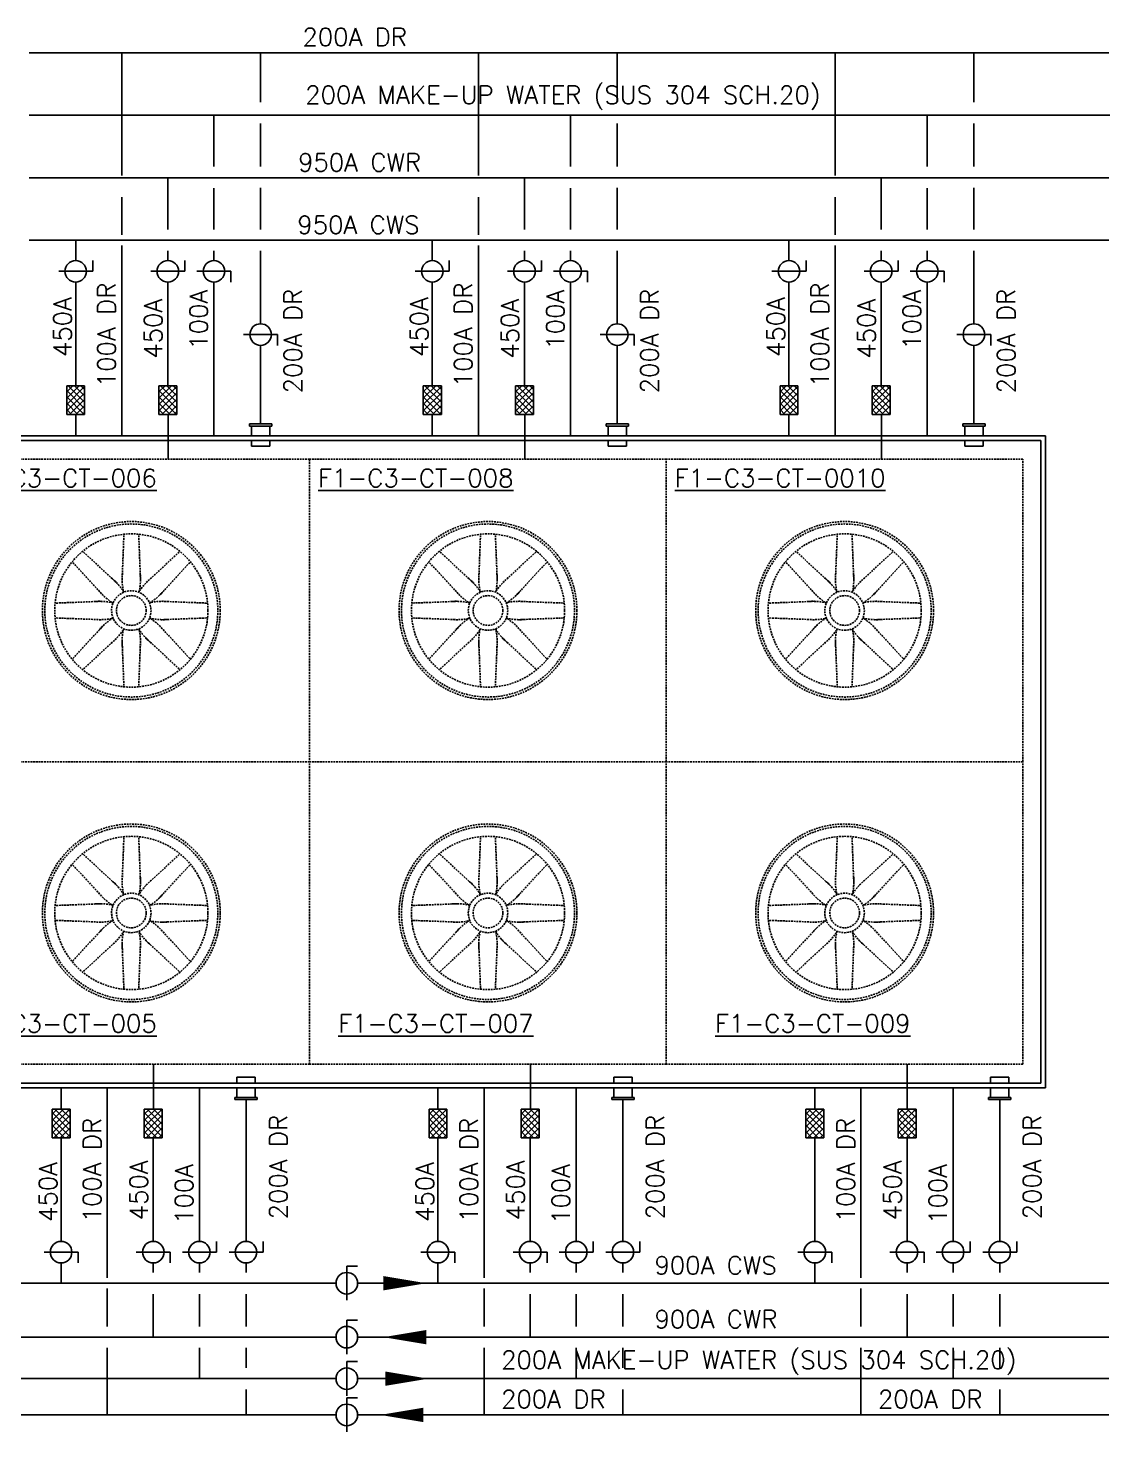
# Model space of a CAD drawing. Header units: millimetres. Extents: x 29 to 762, y -5372 to -4731.
# Drawn here: x 366.5 to 517, y -5179.3 to -4983.8 of the extents above; entities that cross this region are included whole.
import ezdxf
from ezdxf.enums import TextEntityAlignment as Align

# ---------------------------------------------------------------- set-up
doc = ezdxf.new("R2010")
doc.units = ezdxf.units.MM
doc.linetypes.add('HIDDEN', pattern=[0.375, 0.25, -0.125])
for name, color, linetype in [('M-CWTR-EQPM', 22, 'Continuous'), ('M-CWTR-PIPE-R', 3, 'Continuous'), ('M-CWTR-PIPE-S', 4, 'Continuous'), ('M-CWTR-TEXT', 7, 'Continuous'), ('M-CWTR-TEXT-eq', 4, 'Continuous'), ('M-CWTR-VAVE', 2, 'Continuous'), ('M-DRAIN-PIPE', 170, 'Continuous'), ('M-HVAC-EQPM', 22, 'Continuous'), ('M-HVAC-VALVE-FUTURE', 8, 'Continuous'), ('M-RCW-PIPE', 40, 'Continuous'), ('M-SUMP', 1, 'Continuous')]:
    doc.layers.add(name, color=color, linetype=linetype)
doc.styles.add('AA-TXT', font='simplex.shx', dxfattribs={"width": 0.8, "bigfont": 'chineset.shx'})

msp = doc.modelspace()

# ---------------------------------------------------------------- hatches: boundary and pattern name
at = {"layer": 'M-CWTR-VAVE'}
h = msp.add_hatch(dxfattribs=at)
h.set_pattern_fill('ANSI37', color=256, scale=5, angle=90, style=0)
h.set_pattern_definition([(45, (18.3879, -5250.9459), (0.4419417, -0.4419417), []), (315, (18.3879, -5250.9459), (-0.4419417, -0.4419417), [])])
h.paths.add_polyline_path([(374.34, -5033.63), (374.34, -5037.63), (371.84, -5037.63), (371.84, -5033.63)])
h = msp.add_hatch(dxfattribs=at)
h.set_pattern_fill('ANSI37', color=256, scale=5, angle=90, style=0)
h.set_pattern_definition([(45, (31.23076, -5250.9459), (0.4419417, -0.4419417), []), (315, (31.23076, -5250.9459), (-0.4419417, -0.4419417), [])])
h.paths.add_polyline_path([(387.19, -5033.63), (387.19, -5037.63), (384.68, -5037.63), (384.68, -5033.63)])
h = msp.add_hatch(dxfattribs=at)
h.set_pattern_fill('ANSI37', color=256, scale=5, angle=90, style=0)
h.set_pattern_definition([(45, (68.07217, -5250.9459), (0.4419417, -0.4419417), []), (315, (68.07217, -5250.9459), (-0.4419417, -0.4419417), [])])
h.paths.add_polyline_path([(424.03, -5033.63), (424.03, -5037.63), (421.52, -5037.63), (421.52, -5033.63)])
h = msp.add_hatch(dxfattribs=at)
h.set_pattern_fill('ANSI37', color=256, scale=5, angle=90, style=0)
h.set_pattern_definition([(45, (80.915, -5250.9459), (0.4419417, -0.4419417), []), (315, (80.915, -5250.9459), (-0.4419417, -0.4419417), [])])
h.paths.add_polyline_path([(436.87, -5033.63), (436.87, -5037.63), (434.36, -5037.63), (434.36, -5033.63)])
h = msp.add_hatch(dxfattribs=at)
h.set_pattern_fill('ANSI37', color=256, scale=5, angle=90, style=0)
h.set_pattern_definition([(45, (68.8584, -5390.41096), (0.4419417, -0.4419417), []), (315, (68.8584, -5390.41096), (-0.4419417, -0.4419417), [])])
h.paths.add_polyline_path([(424.81, -5138.37), (424.81, -5134.37), (422.31, -5134.37), (422.31, -5138.37)])
h = msp.add_hatch(dxfattribs=at)
h.set_pattern_fill('ANSI37', color=256, scale=5, angle=90, style=0)
h.set_pattern_definition([(45, (81.7013, -5390.41096), (0.4419417, -0.4419417), []), (315, (81.7013, -5390.41096), (-0.4419417, -0.4419417), [])])
h.paths.add_polyline_path([(437.66, -5138.37), (437.66, -5134.37), (435.15, -5134.37), (435.15, -5138.37)])
h = msp.add_hatch(dxfattribs=at)
h.set_pattern_fill('ANSI37', color=256, scale=5, angle=90, style=0)
h.set_pattern_definition([(45, (121.3584, -5390.41096), (0.4419417, -0.4419417), []), (315, (121.3584, -5390.41096), (-0.4419417, -0.4419417), [])])
h.paths.add_polyline_path([(477.31, -5138.37), (477.31, -5134.37), (474.81, -5134.37), (474.81, -5138.37)])
h = msp.add_hatch(dxfattribs=at)
h.set_pattern_fill('ANSI37', color=256, scale=5, angle=90, style=0)
h.set_pattern_definition([(45, (134.2013, -5390.41096), (0.4419417, -0.4419417), []), (315, (134.2013, -5390.41096), (-0.4419417, -0.4419417), [])])
h.paths.add_polyline_path([(490.16, -5138.37), (490.16, -5134.37), (487.65, -5134.37), (487.65, -5138.37)])
at = {"layer": 'M-HVAC-VALVE-FUTURE'}
h = msp.add_hatch(dxfattribs=at)
h.set_pattern_fill('ANSI37', color=256, scale=5, angle=90, style=0)
h.set_pattern_definition([(45, (117.7564, -5250.9459), (0.4419417, -0.4419417), []), (315, (117.7564, -5250.9459), (-0.4419417, -0.4419417), [])])
h.paths.add_polyline_path([(473.71, -5033.63), (473.71, -5037.63), (471.21, -5037.63), (471.21, -5033.63)])
h = msp.add_hatch(dxfattribs=at)
h.set_pattern_fill('ANSI37', color=256, scale=5, angle=90, style=0)
h.set_pattern_definition([(45, (130.5993, -5250.9459), (0.4419417, -0.4419417), []), (315, (130.5993, -5250.9459), (-0.4419417, -0.4419417), [])])
h.paths.add_polyline_path([(486.55, -5033.63), (486.55, -5037.63), (484.05, -5037.63), (484.05, -5033.63)])
h = msp.add_hatch(dxfattribs=at)
h.set_pattern_fill('ANSI37', color=256, scale=5, angle=90, style=0)
h.set_pattern_definition([(45, (16.3584, -5390.41096), (0.4419417, -0.4419417), []), (315, (16.3584, -5390.41096), (-0.4419417, -0.4419417), [])])
h.paths.add_polyline_path([(372.31, -5138.37), (372.31, -5134.37), (369.81, -5134.37), (369.81, -5138.37)])
h = msp.add_hatch(dxfattribs=at)
h.set_pattern_fill('ANSI37', color=256, scale=5, angle=90, style=0)
h.set_pattern_definition([(45, (29.2013, -5390.41096), (0.4419417, -0.4419417), []), (315, (29.2013, -5390.41096), (-0.4419417, -0.4419417), [])])
h.paths.add_polyline_path([(385.16, -5138.37), (385.16, -5134.37), (382.65, -5134.37), (382.65, -5138.37)])

# ---------------------------------------------------------------- linework, layer by layer
at = {"layer": 'M-CWTR-EQPM'}
for p, q in [((397.29, -5038.96), (400.41, -5038.96)), ((397.29, -5039.25), (397.29, -5038.96)), ((397.29, -5039.25), (400.41, -5039.25)), ((397.58, -5040.59), (397.58, -5039.25)), ((400.12, -5039.25), (400.12, -5040.59)), ((400.41, -5038.96), (400.41, -5039.25)), ((446.98, -5038.96), (450.09, -5038.96)), ((446.98, -5039.25), (446.98, -5038.96)), ((446.98, -5039.25), (450.09, -5039.25)), ((447.27, -5040.59), (447.27, -5039.25)), ((449.8, -5039.25), (449.8, -5040.59)), ((450.09, -5038.96), (450.09, -5039.25)), ((496.66, -5038.96), (499.78, -5038.96)), ((496.66, -5039.25), (496.66, -5038.96)), ((496.66, -5039.25), (499.78, -5039.25)), ((496.95, -5040.59), (496.95, -5039.25)), ((499.49, -5039.25), (499.49, -5040.59)), ((499.78, -5038.96), (499.78, -5039.25)), ((397.58, -5041.24), (397.58, -5042.07)), ((397.58, -5042.07), (400.12, -5042.07)), ((400.12, -5042.07), (400.12, -5041.24)), ((447.27, -5041.24), (447.27, -5042.07)), ((447.27, -5042.07), (449.8, -5042.07)), ((449.8, -5042.07), (449.8, -5041.24)), ((496.95, -5041.24), (496.95, -5042.07)), ((496.95, -5042.07), (499.49, -5042.07)), ((499.49, -5042.07), (499.49, -5041.24)), ((448.05, -5129.93), (450.59, -5129.93)), ((448.05, -5129.93), (448.05, -5130.76)), ((450.59, -5129.93), (450.59, -5130.76)), ((500.55, -5129.93), (503.09, -5129.93)), ((500.55, -5129.93), (500.55, -5130.76)), ((503.09, -5129.93), (503.09, -5130.76)), ((448.05, -5132.75), (448.05, -5131.41)), ((450.59, -5132.75), (450.59, -5131.41)), ((500.55, -5132.75), (500.55, -5131.41)), ((503.09, -5132.75), (503.09, -5131.41)), ((447.76, -5132.75), (450.88, -5132.75)), ((447.76, -5133.04), (447.76, -5132.75)), ((447.76, -5133.04), (450.88, -5133.04)), ((450.88, -5133.04), (450.88, -5132.75)), ((500.26, -5132.75), (503.38, -5132.75)), ((500.26, -5133.04), (500.26, -5132.75)), ((500.26, -5133.04), (503.38, -5133.04)), ((503.38, -5133.04), (503.38, -5132.75))]:
    msp.add_line(p, q, dxfattribs=at)
at = {"layer": 'M-CWTR-PIPE-R'}
for p, q in [((517.03, -5004.67), (366.59, -5004.67)), ((385.93, -5011.87), (385.93, -5004.67)), ((435.62, -5011.87), (435.62, -5004.67)), ((485.3, -5011.87), (485.3, -5004.67)), ((385.93, -5016.2), (385.93, -5014.87)), ((435.62, -5016.2), (435.62, -5014.87)), ((485.3, -5016.2), (485.3, -5014.87)), ((385.93, -5033.63), (385.93, -5019.2)), ((435.62, -5033.63), (435.62, -5019.2)), ((385.97, -5043.88), (385.97, -5037.63)), ((435.65, -5043.88), (435.65, -5037.63)), ((436.44, -5128.12), (436.44, -5134.37)), ((488.94, -5128.12), (488.94, -5134.37)), ((436.4, -5138.37), (436.4, -5152.8)), ((488.9, -5138.37), (488.9, -5152.8)), ((436.4, -5155.8), (436.4, -5157.13)), ((488.9, -5155.8), (488.9, -5157.13)), ((436.4, -5160.13), (436.4, -5166.14)), ((488.9, -5160.13), (488.9, -5166.14)), ((517.03, -5166.14), (412.36, -5166.14))]:
    msp.add_line(p, q, dxfattribs=at)
msp.add_lwpolyline([(415.94, -5166.14, 0, 2, 0), (421.94, -5166.14, 0, 0, 0)], format="xyseb", dxfattribs=at)
at = {"layer": 'M-CWTR-PIPE-S'}
for p, q in [((517.03, -5013.37), (366.59, -5013.37)), ((373.09, -5016.2), (373.09, -5013.37)), ((422.77, -5016.2), (422.77, -5013.37)), ((472.46, -5016.2), (472.46, -5013.37)), ((373.09, -5033.63), (373.09, -5019.2)), ((422.77, -5033.63), (422.77, -5019.2)), ((373.09, -5040.59), (373.09, -5037.63)), ((422.77, -5040.59), (422.77, -5037.63)), ((423.56, -5131.41), (423.56, -5134.37)), ((476.06, -5131.41), (476.06, -5134.37)), ((423.56, -5138.37), (423.56, -5152.8)), ((476.06, -5138.37), (476.06, -5152.8)), ((423.56, -5155.8), (423.56, -5158.63)), ((476.06, -5155.8), (476.06, -5158.63)), ((517.03, -5158.63), (412.36, -5158.63))]:
    msp.add_line(p, q, dxfattribs=at)
msp.add_lwpolyline([(421.94, -5158.63, 0, 2, 0), (415.94, -5158.63, 0, 0, 0)], format="xyseb", dxfattribs=at)
at = {"layer": 'M-CWTR-VAVE'}
for p, q in [((375.46, -5017.7), (375.46, -5016.19)), ((388.3, -5017.7), (388.3, -5016.19)), ((425.14, -5017.7), (425.14, -5016.19)), ((437.99, -5017.7), (437.99, -5016.19)), ((474.83, -5017.7), (474.83, -5016.19)), ((487.67, -5017.7), (487.67, -5016.19)), ((370.72, -5017.7), (375.46, -5017.7)), ((383.56, -5017.7), (388.3, -5017.7)), ((389.98, -5017.7), (394.72, -5017.7)), ((394.72, -5017.7), (394.72, -5019.2)), ((420.4, -5017.7), (425.14, -5017.7)), ((433.25, -5017.7), (437.99, -5017.7)), ((439.67, -5017.7), (444.41, -5017.7)), ((444.41, -5017.7), (444.41, -5019.2)), ((470.09, -5017.7), (474.83, -5017.7)), ((482.93, -5017.7), (487.67, -5017.7)), ((489.35, -5017.7), (494.09, -5017.7)), ((494.09, -5017.7), (494.09, -5019.2)), ((396.48, -5026.51), (401.22, -5026.51)), ((401.22, -5026.51), (401.22, -5028.01)), ((446.16, -5026.51), (450.91, -5026.51)), ((450.91, -5026.51), (450.91, -5028.01)), ((495.85, -5026.51), (500.59, -5026.51)), ((500.59, -5026.51), (500.59, -5028.01)), ((371.84, -5037.63), (371.84, -5033.63)), ((371.84, -5033.63), (374.34, -5033.63)), ((374.34, -5033.63), (374.34, -5037.63)), ((384.68, -5037.63), (384.68, -5033.63)), ((384.68, -5033.63), (387.19, -5033.63)), ((387.19, -5033.63), (387.19, -5037.63)), ((421.52, -5037.63), (421.52, -5033.63)), ((421.52, -5033.63), (424.03, -5033.63)), ((424.03, -5033.63), (424.03, -5037.63)), ((434.36, -5037.63), (434.36, -5033.63)), ((434.36, -5033.63), (436.87, -5033.63)), ((436.87, -5033.63), (436.87, -5037.63)), ((374.34, -5037.63), (371.84, -5037.63)), ((387.19, -5037.63), (384.68, -5037.63)), ((424.03, -5037.63), (421.52, -5037.63)), ((436.87, -5037.63), (434.36, -5037.63)), ((424.81, -5134.37), (422.31, -5134.37)), ((422.31, -5134.37), (422.31, -5138.37)), ((424.81, -5138.37), (424.81, -5134.37)), ((437.66, -5134.37), (435.15, -5134.37)), ((435.15, -5134.37), (435.15, -5138.37)), ((437.66, -5138.37), (437.66, -5134.37)), ((477.31, -5134.37), (474.81, -5134.37)), ((474.81, -5134.37), (474.81, -5138.37)), ((477.31, -5138.37), (477.31, -5134.37)), ((490.16, -5134.37), (487.65, -5134.37)), ((487.65, -5134.37), (487.65, -5138.37)), ((490.16, -5138.37), (490.16, -5134.37)), ((422.31, -5138.37), (424.81, -5138.37)), ((435.15, -5138.37), (437.66, -5138.37)), ((474.81, -5138.37), (477.31, -5138.37)), ((487.65, -5138.37), (490.16, -5138.37)), ((445.2, -5154.3), (445.2, -5152.8)), ((451.69, -5154.3), (451.69, -5152.8)), ((497.7, -5154.3), (497.7, -5152.8)), ((504.19, -5154.3), (504.19, -5152.8)), ((421.19, -5154.3), (425.93, -5154.3)), ((425.93, -5154.3), (425.93, -5155.81)), ((434.03, -5154.3), (438.77, -5154.3)), ((438.77, -5154.3), (438.77, -5155.81)), ((440.45, -5154.3), (445.2, -5154.3)), ((446.95, -5154.3), (451.69, -5154.3)), ((473.69, -5154.3), (478.43, -5154.3)), ((478.43, -5154.3), (478.43, -5155.81)), ((486.53, -5154.3), (491.27, -5154.3)), ((491.27, -5154.3), (491.27, -5155.81)), ((492.95, -5154.3), (497.7, -5154.3)), ((499.45, -5154.3), (504.19, -5154.3)), ((410.86, -5161), (410.86, -5156.26)), ((410.86, -5156.26), (412.36, -5156.26)), ((410.86, -5168.51), (410.86, -5163.77)), ((410.86, -5163.77), (412.36, -5163.77)), ((410.86, -5174.29), (410.86, -5169.55)), ((410.86, -5169.55), (412.36, -5169.55)), ((410.86, -5179.34), (410.86, -5174.6)), ((410.86, -5174.6), (412.36, -5174.6))]:
    msp.add_line(p, q, dxfattribs=at)
for centre in [(373.09, -5017.7), (385.93, -5017.7), (392.35, -5017.7), (422.77, -5017.7), (435.62, -5017.7), (442.04, -5017.7), (472.46, -5017.7), (485.3, -5017.7), (491.72, -5017.7), (398.85, -5026.51), (448.54, -5026.51), (498.22, -5026.51), (423.56, -5154.3), (436.4, -5154.3), (442.82, -5154.3), (449.32, -5154.3), (476.06, -5154.3), (488.9, -5154.3), (495.32, -5154.3), (501.82, -5154.3), (410.86, -5158.63), (410.86, -5166.14), (410.86, -5171.92), (410.86, -5176.97)]:
    msp.add_circle(centre, 1.5, dxfattribs=at)
at = {"layer": 'M-DRAIN-PIPE'}
for p, q in [((517.03, -4987.27), (366.59, -4987.27)), ((379.51, -5004.36), (379.51, -4987.27)), ((379.51, -4987.27), (379.51, -5004.36)), ((398.85, -4987.27), (398.85, -4994.12)), ((429.2, -5004.36), (429.2, -4987.27)), ((429.2, -4987.27), (429.2, -5004.36)), ((448.54, -4987.27), (448.54, -4994.12)), ((478.88, -5004.36), (478.88, -4987.27)), ((478.88, -4987.27), (478.88, -5004.36)), ((498.22, -4987.27), (498.22, -4994.12)), ((398.85, -4997.12), (398.85, -5003.08)), ((448.54, -4997.12), (448.54, -5003.08)), ((498.22, -4997.12), (498.22, -5003.08)), ((398.85, -5006.08), (398.85, -5011.87)), ((448.54, -5006.08), (448.54, -5011.87)), ((498.22, -5006.08), (498.22, -5011.87)), ((379.51, -5011.87), (379.51, -5007.36)), ((379.51, -5007.36), (379.51, -5012.62)), ((429.2, -5011.87), (429.2, -5007.36)), ((429.2, -5007.36), (429.2, -5012.62)), ((478.88, -5011.87), (478.88, -5007.36)), ((478.88, -5007.36), (478.88, -5012.62)), ((379.51, -5040.59), (379.51, -5014.12)), ((398.85, -5014.87), (398.85, -5025.01)), ((429.2, -5040.59), (429.2, -5014.12)), ((448.54, -5014.87), (448.54, -5025.01)), ((498.22, -5014.87), (498.22, -5025.01)), ((398.85, -5028.01), (398.85, -5038.96)), ((448.54, -5028.01), (448.54, -5038.96)), ((429.98, -5131.41), (429.98, -5157.88)), ((482.48, -5131.41), (482.48, -5157.88)), ((449.32, -5152.8), (449.32, -5133.04)), ((501.82, -5152.8), (501.82, -5133.04)), ((449.32, -5157.13), (449.32, -5155.8)), ((501.82, -5157.13), (501.82, -5155.8)), ((429.98, -5164.64), (429.98, -5159.38)), ((482.48, -5164.64), (482.48, -5159.38)), ((429.98, -5160.13), (429.98, -5164.64)), ((449.32, -5164.64), (449.32, -5160.13)), ((482.48, -5160.13), (482.48, -5164.64)), ((501.82, -5164.64), (501.82, -5160.13)), ((429.98, -5167.64), (429.98, -5176.97)), ((429.98, -5176.97), (429.98, -5167.64)), ((449.32, -5170.42), (449.32, -5167.64)), ((482.48, -5167.64), (482.48, -5176.97)), ((482.48, -5176.97), (482.48, -5167.64)), ((501.82, -5170.42), (501.82, -5167.64)), ((449.32, -5176.97), (449.32, -5173.42)), ((501.82, -5176.97), (501.82, -5173.42)), ((517.03, -5176.97), (412.36, -5176.97))]:
    msp.add_line(p, q, dxfattribs=at)
msp.add_lwpolyline([(415.5, -5176.97, 0, 2, 0), (421.5, -5176.97, 0, 0, 0)], format="xyseb", dxfattribs=at)
at = {"layer": 'M-HVAC-EQPM', "color": 252, "linetype": 'HIDDEN'}
for p, q in [((405.68, -5043.88), (356, -5043.88)), ((455.37, -5043.88), (405.68, -5043.88)), ((505.05, -5043.88), (455.37, -5043.88)), ((379.56, -5102.84), (379.81, -5096.44)), ((382.12, -5102.84), (381.87, -5096.44)), ((378.77, -5103.17), (374.06, -5098.82)), ((382.92, -5103.17), (387.62, -5098.82)), ((376.95, -5104.98), (372.6, -5100.28)), ((384.73, -5104.98), (389.08, -5100.28)), ((376.62, -5105.78), (370.22, -5106.03)), ((385.06, -5105.78), (391.46, -5106.03)), ((376.62, -5108.34), (370.22, -5108.09)), ((385.06, -5108.34), (391.46, -5108.09)), ((376.95, -5109.13), (372.6, -5113.84)), ((384.73, -5109.13), (389.08, -5113.84)), ((378.77, -5110.95), (374.06, -5115.3)), ((379.56, -5111.28), (379.81, -5117.68)), ((382.12, -5111.28), (381.87, -5117.68)), ((382.92, -5110.95), (387.62, -5115.3)), ((455.37, -5128.12), (405.68, -5128.12)), ((505.05, -5128.12), (455.37, -5128.12))]:
    msp.add_line(p, q, dxfattribs=at)
at = {"layer": 'M-HVAC-EQPM', "linetype": 'HIDDEN'}
for p, q in [((405.68, -5043.88), (405.68, -5086)), ((455.37, -5086), (455.37, -5043.88)), ((379.56, -5060.73), (379.81, -5054.32)), ((382.12, -5060.73), (381.87, -5054.32)), ((429.24, -5060.73), (429.49, -5054.32)), ((431.81, -5060.73), (431.56, -5054.32)), ((378.77, -5061.05), (374.06, -5056.7)), ((382.92, -5061.05), (387.62, -5056.7)), ((428.45, -5061.05), (423.75, -5056.7)), ((432.6, -5061.05), (437.31, -5056.7)), ((376.95, -5062.87), (372.6, -5058.16)), ((384.73, -5062.87), (389.08, -5058.16)), ((426.64, -5062.87), (422.28, -5058.16)), ((434.41, -5062.87), (438.77, -5058.16)), ((376.62, -5063.66), (370.22, -5063.91)), ((385.06, -5063.66), (391.46, -5063.91)), ((426.31, -5063.66), (419.9, -5063.91)), ((434.74, -5063.66), (441.15, -5063.91)), ((376.62, -5066.22), (370.22, -5065.97)), ((376.95, -5067.02), (372.6, -5071.72)), ((384.73, -5067.02), (389.08, -5071.72)), ((385.06, -5066.22), (391.46, -5065.97)), ((426.31, -5066.22), (419.9, -5065.97)), ((426.64, -5067.02), (422.28, -5071.72)), ((434.41, -5067.02), (438.77, -5071.72)), ((434.74, -5066.22), (441.15, -5065.97)), ((378.77, -5068.83), (374.06, -5073.18)), ((379.56, -5069.16), (379.81, -5075.56)), ((382.12, -5069.16), (381.87, -5075.56)), ((382.92, -5068.83), (387.62, -5073.18)), ((428.45, -5068.83), (423.75, -5073.18)), ((429.24, -5069.16), (429.49, -5075.56)), ((431.81, -5069.16), (431.56, -5075.56)), ((432.6, -5068.83), (437.31, -5073.18)), ((405.68, -5086), (356, -5086)), ((455.37, -5086), (405.68, -5086)), ((405.68, -5128.12), (405.68, -5086)), ((455.37, -5128.12), (455.37, -5086)), ((505.05, -5086), (455.37, -5086)), ((429.24, -5102.84), (429.49, -5096.44)), ((431.81, -5102.84), (431.56, -5096.44)), ((478.93, -5102.84), (479.18, -5096.44)), ((481.49, -5102.84), (481.24, -5096.44)), ((428.45, -5103.17), (423.75, -5098.82)), ((432.6, -5103.17), (437.31, -5098.82)), ((478.13, -5103.17), (473.43, -5098.82)), ((482.28, -5103.17), (486.99, -5098.82)), ((426.64, -5104.98), (422.28, -5100.28)), ((434.41, -5104.98), (438.77, -5100.28)), ((476.32, -5104.98), (471.97, -5100.28)), ((484.1, -5104.98), (488.45, -5100.28)), ((426.31, -5105.78), (419.9, -5106.03)), ((434.74, -5105.78), (441.15, -5106.03)), ((475.99, -5105.78), (469.59, -5106.03)), ((484.43, -5105.78), (490.83, -5106.03)), ((426.31, -5108.34), (419.9, -5108.09)), ((434.74, -5108.34), (441.15, -5108.09)), ((475.99, -5108.34), (469.59, -5108.09)), ((484.43, -5108.34), (490.83, -5108.09)), ((426.64, -5109.13), (422.28, -5113.84)), ((434.41, -5109.13), (438.77, -5113.84)), ((476.32, -5109.13), (471.97, -5113.84)), ((484.1, -5109.13), (488.45, -5113.84)), ((428.45, -5110.95), (423.75, -5115.3)), ((429.24, -5111.28), (429.49, -5117.68)), ((431.81, -5111.28), (431.56, -5117.68)), ((432.6, -5110.95), (437.31, -5115.3)), ((478.13, -5110.95), (473.43, -5115.3)), ((478.93, -5111.28), (479.18, -5117.68)), ((481.49, -5111.28), (481.24, -5117.68)), ((482.28, -5110.95), (486.99, -5115.3)), ((405.68, -5128.12), (356, -5128.12))]:
    msp.add_line(p, q, dxfattribs=at)
at = {"layer": 'M-HVAC-EQPM', "color": 15, "linetype": 'HIDDEN'}
msp.add_line((505.05, -5128.12), (505.05, -5086), dxfattribs=at)
at = {"layer": 'M-HVAC-EQPM', "linetype": 'HIDDEN'}
for centre, radius in [((380.84, -5064.94), 12.39), ((380.84, -5064.94), 12.05), ((430.53, -5064.94), 12.39), ((430.53, -5064.94), 12.05), ((380.84, -5064.94), 10.67), ((430.53, -5064.94), 10.67), ((380.84, -5064.94), 2.75), ((380.84, -5064.94), 2.07), ((430.53, -5064.94), 2.75), ((430.53, -5064.94), 2.07), ((430.53, -5107.06), 12.39), ((430.53, -5107.06), 12.05), ((480.21, -5107.06), 12.39), ((480.21, -5107.06), 12.05), ((430.53, -5107.06), 10.67), ((480.21, -5107.06), 10.67), ((430.53, -5107.06), 2.75), ((480.21, -5107.06), 2.75), ((430.53, -5107.06), 2.07), ((480.21, -5107.06), 2.07)]:
    msp.add_circle(centre, radius, dxfattribs=at)
at = {"layer": 'M-HVAC-EQPM', "color": 252, "linetype": 'HIDDEN'}
for radius in [12.39, 12.05, 10.67, 2.75, 2.07]:
    msp.add_circle((380.84, -5107.06), radius, dxfattribs=at)
at = {"layer": 'M-HVAC-EQPM', "linetype": 'HIDDEN'}
for centre, start, end in [((387.94, -5060.54), 174.2801, 192.8497), ((373.74, -5060.54), 347.1503, 5.7199), ((437.62, -5060.54), 174.2801, 192.8497), ((423.43, -5060.54), 347.1503, 5.7199), ((372.71, -5066.85), 32.1503, 50.7199), ((388.97, -5066.85), 129.2801, 147.8497), ((422.4, -5066.85), 32.1503, 50.7199), ((438.66, -5066.85), 129.2801, 147.8497), ((376.44, -5072.04), 77.1503, 95.7199), ((382.75, -5056.81), 219.2801, 237.8497), ((385.24, -5072.04), 84.2801, 102.8497), ((378.93, -5056.81), 302.1503, 320.7199), ((426.13, -5072.04), 77.1503, 95.7199), ((432.43, -5056.81), 219.2801, 237.8497), ((434.93, -5072.04), 84.2801, 102.8497), ((428.62, -5056.81), 302.1503, 320.7199), ((376.44, -5057.84), 264.2801, 282.8497), ((382.75, -5073.07), 122.1503, 140.7199), ((372.71, -5063.03), 309.2801, 327.8497), ((387.94, -5069.34), 167.1503, 185.7199), ((388.97, -5063.03), 212.1503, 230.7199), ((373.74, -5069.34), 354.2801, 12.8497), ((385.24, -5057.84), 257.1503, 275.7199), ((378.93, -5073.07), 39.2801, 57.8497), ((426.13, -5057.84), 264.2801, 282.8497), ((432.43, -5073.07), 122.1503, 140.7199), ((422.4, -5063.03), 309.2801, 327.8497), ((437.62, -5069.34), 167.1503, 185.7199), ((438.66, -5063.03), 212.1503, 230.7199), ((423.43, -5069.34), 354.2801, 12.8497), ((434.93, -5057.84), 257.1503, 275.7199), ((428.62, -5073.07), 39.2801, 57.8497), ((422.4, -5108.97), 32.1503, 50.7199), ((437.62, -5102.66), 174.2801, 192.8497), ((438.66, -5108.97), 129.2801, 147.8497), ((423.43, -5102.66), 347.1503, 5.7199), ((472.08, -5108.97), 32.1503, 50.7199), ((487.31, -5102.66), 174.2801, 192.8497), ((488.34, -5108.97), 129.2801, 147.8497), ((473.11, -5102.66), 347.1503, 5.7199), ((432.43, -5098.93), 219.2801, 237.8497), ((428.62, -5098.93), 302.1503, 320.7199), ((482.12, -5098.93), 219.2801, 237.8497), ((478.3, -5098.93), 302.1503, 320.7199), ((426.13, -5114.16), 77.1503, 95.7199), ((434.93, -5114.16), 84.2801, 102.8497), ((475.81, -5114.16), 77.1503, 95.7199), ((484.61, -5114.16), 84.2801, 102.8497), ((426.13, -5099.96), 264.2801, 282.8497), ((432.43, -5115.19), 122.1503, 140.7199), ((434.93, -5099.96), 257.1503, 275.7199), ((428.62, -5115.19), 39.2801, 57.8497), ((475.81, -5099.96), 264.2801, 282.8497), ((482.12, -5115.19), 122.1503, 140.7199), ((484.61, -5099.96), 257.1503, 275.7199), ((478.3, -5115.19), 39.2801, 57.8497), ((422.4, -5105.15), 309.2801, 327.8497), ((437.62, -5111.46), 167.1503, 185.7199), ((438.66, -5105.15), 212.1503, 230.7199), ((423.43, -5111.46), 354.2801, 12.8497), ((472.08, -5105.15), 309.2801, 327.8497), ((487.31, -5111.46), 167.1503, 185.7199), ((488.34, -5105.15), 212.1503, 230.7199), ((473.11, -5111.46), 354.2801, 12.8497)]:
    msp.add_arc(centre, 8.38, start, end, dxfattribs=at)
at = {"layer": 'M-HVAC-EQPM', "color": 252, "linetype": 'HIDDEN'}
for centre, start, end in [((372.71, -5108.97), 32.1503, 50.7199), ((387.94, -5102.66), 174.2801, 192.8497), ((388.97, -5108.97), 129.2801, 147.8497), ((373.74, -5102.66), 347.1503, 5.7199), ((382.75, -5098.93), 219.2801, 237.8497), ((378.93, -5098.93), 302.1503, 320.7199), ((376.44, -5114.16), 77.1503, 95.7199), ((385.24, -5114.16), 84.2801, 102.8497), ((376.44, -5099.96), 264.2801, 282.8497), ((382.75, -5115.19), 122.1503, 140.7199), ((385.24, -5099.96), 257.1503, 275.7199), ((378.93, -5115.19), 39.2801, 57.8497), ((372.71, -5105.15), 309.2801, 327.8497), ((387.94, -5111.46), 167.1503, 185.7199), ((388.97, -5105.15), 212.1503, 230.7199), ((373.74, -5111.46), 354.2801, 12.8497)]:
    msp.add_arc(centre, 8.38, start, end, dxfattribs=at)
at = {"layer": 'M-HVAC-VALVE-FUTURE'}
for p, q in [((478.88, -5040.59), (478.88, -5014.12)), ((472.46, -5033.63), (472.46, -5019.2)), ((485.3, -5033.63), (485.3, -5019.2)), ((491.72, -5040.59), (491.72, -5019.2)), ((498.22, -5028.01), (498.22, -5038.96)), ((471.21, -5037.63), (471.21, -5033.63)), ((471.21, -5033.63), (473.71, -5033.63)), ((473.71, -5033.63), (473.71, -5037.63)), ((484.05, -5037.63), (484.05, -5033.63)), ((484.05, -5033.63), (486.55, -5033.63)), ((486.55, -5033.63), (486.55, -5037.63)), ((473.71, -5037.63), (471.21, -5037.63)), ((472.46, -5040.59), (472.46, -5037.63)), ((486.55, -5037.63), (484.05, -5037.63)), ((485.34, -5043.88), (485.34, -5037.63)), ((383.94, -5128.12), (383.94, -5134.37)), ((395.55, -5129.93), (398.09, -5129.93)), ((395.55, -5129.93), (395.55, -5130.76)), ((398.09, -5129.93), (398.09, -5130.76)), ((371.06, -5131.41), (371.06, -5134.37)), ((377.48, -5131.41), (377.48, -5157.88)), ((390.32, -5131.41), (390.32, -5152.8)), ((395.55, -5132.75), (395.55, -5131.41)), ((398.09, -5132.75), (398.09, -5131.41)), ((395.26, -5132.75), (398.38, -5132.75)), ((395.26, -5133.04), (395.26, -5132.75)), ((395.26, -5133.04), (398.38, -5133.04)), ((396.82, -5152.8), (396.82, -5133.04)), ((398.38, -5133.04), (398.38, -5132.75)), ((372.31, -5134.37), (369.81, -5134.37)), ((369.81, -5134.37), (369.81, -5138.37)), ((372.31, -5138.37), (372.31, -5134.37)), ((385.16, -5134.37), (382.65, -5134.37)), ((382.65, -5134.37), (382.65, -5138.37)), ((385.16, -5138.37), (385.16, -5134.37)), ((369.81, -5138.37), (372.31, -5138.37)), ((371.06, -5138.37), (371.06, -5152.8)), ((382.65, -5138.37), (385.16, -5138.37)), ((383.9, -5138.37), (383.9, -5152.8)), ((392.7, -5154.3), (392.7, -5152.8)), ((399.19, -5154.3), (399.19, -5152.8)), ((368.69, -5154.3), (373.43, -5154.3)), ((373.43, -5154.3), (373.43, -5155.81)), ((381.53, -5154.3), (386.27, -5154.3)), ((386.27, -5154.3), (386.27, -5155.81)), ((387.95, -5154.3), (392.7, -5154.3)), ((394.45, -5154.3), (399.19, -5154.3)), ((371.06, -5155.8), (371.06, -5158.63)), ((383.9, -5155.8), (383.9, -5157.13)), ((390.32, -5155.8), (390.32, -5157.13)), ((396.82, -5157.13), (396.82, -5155.8)), ((409.36, -5158.63), (211.89, -5158.63)), ((377.48, -5164.64), (377.48, -5159.38)), ((377.48, -5160.13), (377.48, -5164.64)), ((383.9, -5160.13), (383.9, -5166.14)), ((390.32, -5160.13), (390.32, -5164.64)), ((396.82, -5164.64), (396.82, -5160.13)), ((409.36, -5166.14), (203.19, -5166.14)), ((377.48, -5167.64), (377.48, -5176.97)), ((377.48, -5176.97), (377.48, -5167.64)), ((390.32, -5167.64), (390.32, -5171.92)), ((396.82, -5170.42), (396.82, -5167.64)), ((219.19, -5171.92), (409.36, -5171.92)), ((396.82, -5176.97), (396.82, -5173.42)), ((409.36, -5176.97), (227.19, -5176.97))]:
    msp.add_line(p, q, dxfattribs=at)
at = {"layer": 'M-HVAC-VALVE-FUTURE', "color": 252, "linetype": 'HIDDEN'}
for p, q in [((505.05, -5086), (505.05, -5043.88)), ((478.93, -5060.73), (479.18, -5054.32)), ((481.49, -5060.73), (481.24, -5054.32)), ((478.13, -5061.05), (473.43, -5056.7)), ((482.28, -5061.05), (486.99, -5056.7)), ((476.32, -5062.87), (471.97, -5058.16)), ((484.1, -5062.87), (488.45, -5058.16)), ((475.99, -5063.66), (469.59, -5063.91)), ((484.43, -5063.66), (490.83, -5063.91)), ((475.99, -5066.22), (469.59, -5065.97)), ((476.32, -5067.02), (471.97, -5071.72)), ((484.1, -5067.02), (488.45, -5071.72)), ((484.43, -5066.22), (490.83, -5065.97)), ((478.13, -5068.83), (473.43, -5073.18)), ((478.93, -5069.16), (479.18, -5075.56)), ((481.49, -5069.16), (481.24, -5075.56)), ((482.28, -5068.83), (486.99, -5073.18))]:
    msp.add_line(p, q, dxfattribs=at)
for radius in [12.39, 12.05, 10.67, 2.75, 2.07]:
    msp.add_circle((480.21, -5064.94), radius, dxfattribs=at)
at = {"layer": 'M-HVAC-VALVE-FUTURE'}
for centre in [(371.06, -5154.3), (383.9, -5154.3), (390.32, -5154.3), (396.82, -5154.3)]:
    msp.add_circle(centre, 1.5, dxfattribs=at)
at = {"layer": 'M-HVAC-VALVE-FUTURE', "color": 252, "linetype": 'HIDDEN'}
for centre, start, end in [((487.31, -5060.54), 174.2801, 192.8497), ((473.11, -5060.54), 347.1503, 5.7199), ((472.08, -5066.85), 32.1503, 50.7199), ((488.34, -5066.85), 129.2801, 147.8497), ((475.81, -5072.04), 77.1503, 95.7199), ((482.12, -5056.81), 219.2801, 237.8497), ((484.61, -5072.04), 84.2801, 102.8497), ((478.3, -5056.81), 302.1503, 320.7199), ((475.81, -5057.84), 264.2801, 282.8497), ((482.12, -5073.07), 122.1503, 140.7199), ((472.08, -5063.03), 309.2801, 327.8497), ((487.31, -5069.34), 167.1503, 185.7199), ((488.34, -5063.03), 212.1503, 230.7199), ((473.11, -5069.34), 354.2801, 12.8497), ((484.61, -5057.84), 257.1503, 275.7199), ((478.3, -5073.07), 39.2801, 57.8497)]:
    msp.add_arc(centre, 8.38, start, end, dxfattribs=at)
at = {"layer": 'M-RCW-PIPE'}
for p, q in [((366.59, -4995.97), (517.14, -4995.97)), ((392.35, -5003.12), (392.35, -4995.97)), ((442.04, -5003.12), (442.04, -4995.97)), ((491.72, -5003.12), (491.72, -4995.97)), ((392.35, -5011.87), (392.35, -5006.12)), ((442.04, -5011.87), (442.04, -5006.12)), ((491.72, -5011.87), (491.72, -5006.12)), ((392.35, -5016.2), (392.35, -5014.87)), ((442.04, -5016.2), (442.04, -5014.87)), ((491.72, -5016.2), (491.72, -5014.87)), ((392.35, -5040.59), (392.35, -5019.2)), ((442.04, -5040.59), (442.04, -5019.2)), ((442.82, -5131.41), (442.82, -5152.8)), ((495.32, -5131.41), (495.32, -5152.8)), ((442.82, -5155.8), (442.82, -5157.13)), ((495.32, -5155.8), (495.32, -5157.13)), ((442.82, -5160.13), (442.82, -5164.64)), ((495.32, -5160.13), (495.32, -5164.64)), ((442.82, -5167.64), (442.82, -5171.92)), ((495.32, -5167.64), (495.32, -5171.92)), ((412.36, -5171.92), (517.03, -5171.92))]:
    msp.add_line(p, q, dxfattribs=at)
msp.add_lwpolyline([(422.22, -5171.92, 0, 2, 0), (416.22, -5171.92, 0, 0, 0)], format="xyseb", dxfattribs=at)
at = {"layer": 'M-SUMP'}
for p, q in [((508.17, -5040.59), (251.16, -5040.59)), ((507.52, -5041.24), (251.81, -5041.24)), ((507.52, -5041.24), (507.52, -5130.76)), ((508.17, -5040.59), (508.17, -5131.41)), ((251.16, -5131.41), (508.17, -5131.41)), ((251.81, -5130.76), (507.52, -5130.76))]:
    msp.add_line(p, q, dxfattribs=at)

# ---------------------------------------------------------------- texts
at = {"layer": 'M-CWTR-TEXT', "style": 'AA-TXT'}
for p in [(404.68, -4986.32), (432.35, -5176.03), (484.85, -5176.03)]:
    msp.add_text('200A DR', height=2.5, dxfattribs=at).set_placement(p)
at = {"layer": 'M-CWTR-TEXT', "linetype": 'Continuous', "style": 'AA-TXT'}
for s, p in [('200A MAKE-UP WATER (SUS 304 SCH.20)', (405.07, -4994.38)), ('950A CWR', (404.07, -5003.78)), ('950A CWS', (403.97, -5012.48)), ('900A CWS', (453.72, -5157.39)), ('900A CWR', (453.72, -5164.89)), ('200A MAKE-UP WATER (SUS 304 SCH.20)', (432.36, -5170.56))]:
    msp.add_text(s, height=2.5, dxfattribs=at).set_placement(p)
at = {"layer": 'M-CWTR-TEXT', "style": 'AA-TXT'}
for s, p in [('100A DR', (378.65, -5033.84)), ('100A ', (391.47, -5028.62)), ('200A DR', (404.6, -5034.7)), ('100A DR', (428.33, -5033.84)), ('100A ', (441.16, -5028.62)), ('200A DR', (454.28, -5034.7)), ('200A DR', (503.97, -5034.7)), ('450A', (372.52, -5029.65)), ('450A', (385.15, -5029.88)), ('450A', (422.2, -5029.65)), ('450A', (434.84, -5029.88)), ('100A DR', (429.12, -5150.16)), ('200A DR', (455.07, -5149.74)), ('100A DR', (481.62, -5150.16)), ('200A DR', (507.57, -5149.74)), ('450A', (422.99, -5150.1)), ('450A', (435.62, -5149.87)), ('450A', (488.12, -5149.87)), ('100A ', (441.94, -5150.38)), ('100A ', (494.44, -5150.38))]:
    msp.add_text(s, height=2.5, rotation=90, dxfattribs=at).set_placement(p)
at = {"layer": 'M-CWTR-TEXT-eq', "style": 'AA-TXT'}
for s, p in [('%%UF1-C3-CT-006', (357.17, -5046.49)), ('%%UF1-C3-CT-008', (406.86, -5046.49)), ('%%UF1-C3-CT-007', (409.67, -5122.45)), ('%%UF1-C3-CT-009', (462.17, -5122.45))]:
    msp.add_text(s, height=2.5, dxfattribs=at).set_placement(p, align=Align.MIDDLE_LEFT)
at = {"layer": 'M-HVAC-VALVE-FUTURE', "style": 'AA-TXT'}
for s, p in [('100A DR', (478.02, -5033.84)), ('100A ', (490.84, -5028.62)), ('450A', (471.89, -5029.65)), ('450A', (484.52, -5029.88)), ('100A DR', (376.62, -5150.16)), ('200A DR', (402.57, -5149.74)), ('450A', (370.49, -5150.1)), ('450A', (383.12, -5149.87)), ('100A ', (389.44, -5150.38))]:
    msp.add_text(s, height=2.5, rotation=90, dxfattribs=at).set_placement(p)
at = {"layer": 'M-HVAC-VALVE-FUTURE', "color": 252, "linetype": 'HIDDEN', "style": 'AA-TXT'}
msp.add_text('%%UF1-C3-CT-0010', height=2.5, dxfattribs=at).set_placement((456.54, -5046.49), align=Align.MIDDLE_LEFT)
at = {"layer": 'M-HVAC-VALVE-FUTURE', "style": 'AA-TXT'}
msp.add_text('%%UF1-C3-CT-005', height=2.5, dxfattribs=at).set_placement((357.17, -5122.45), align=Align.MIDDLE_LEFT)

doc.saveas('drawing.dxf')
